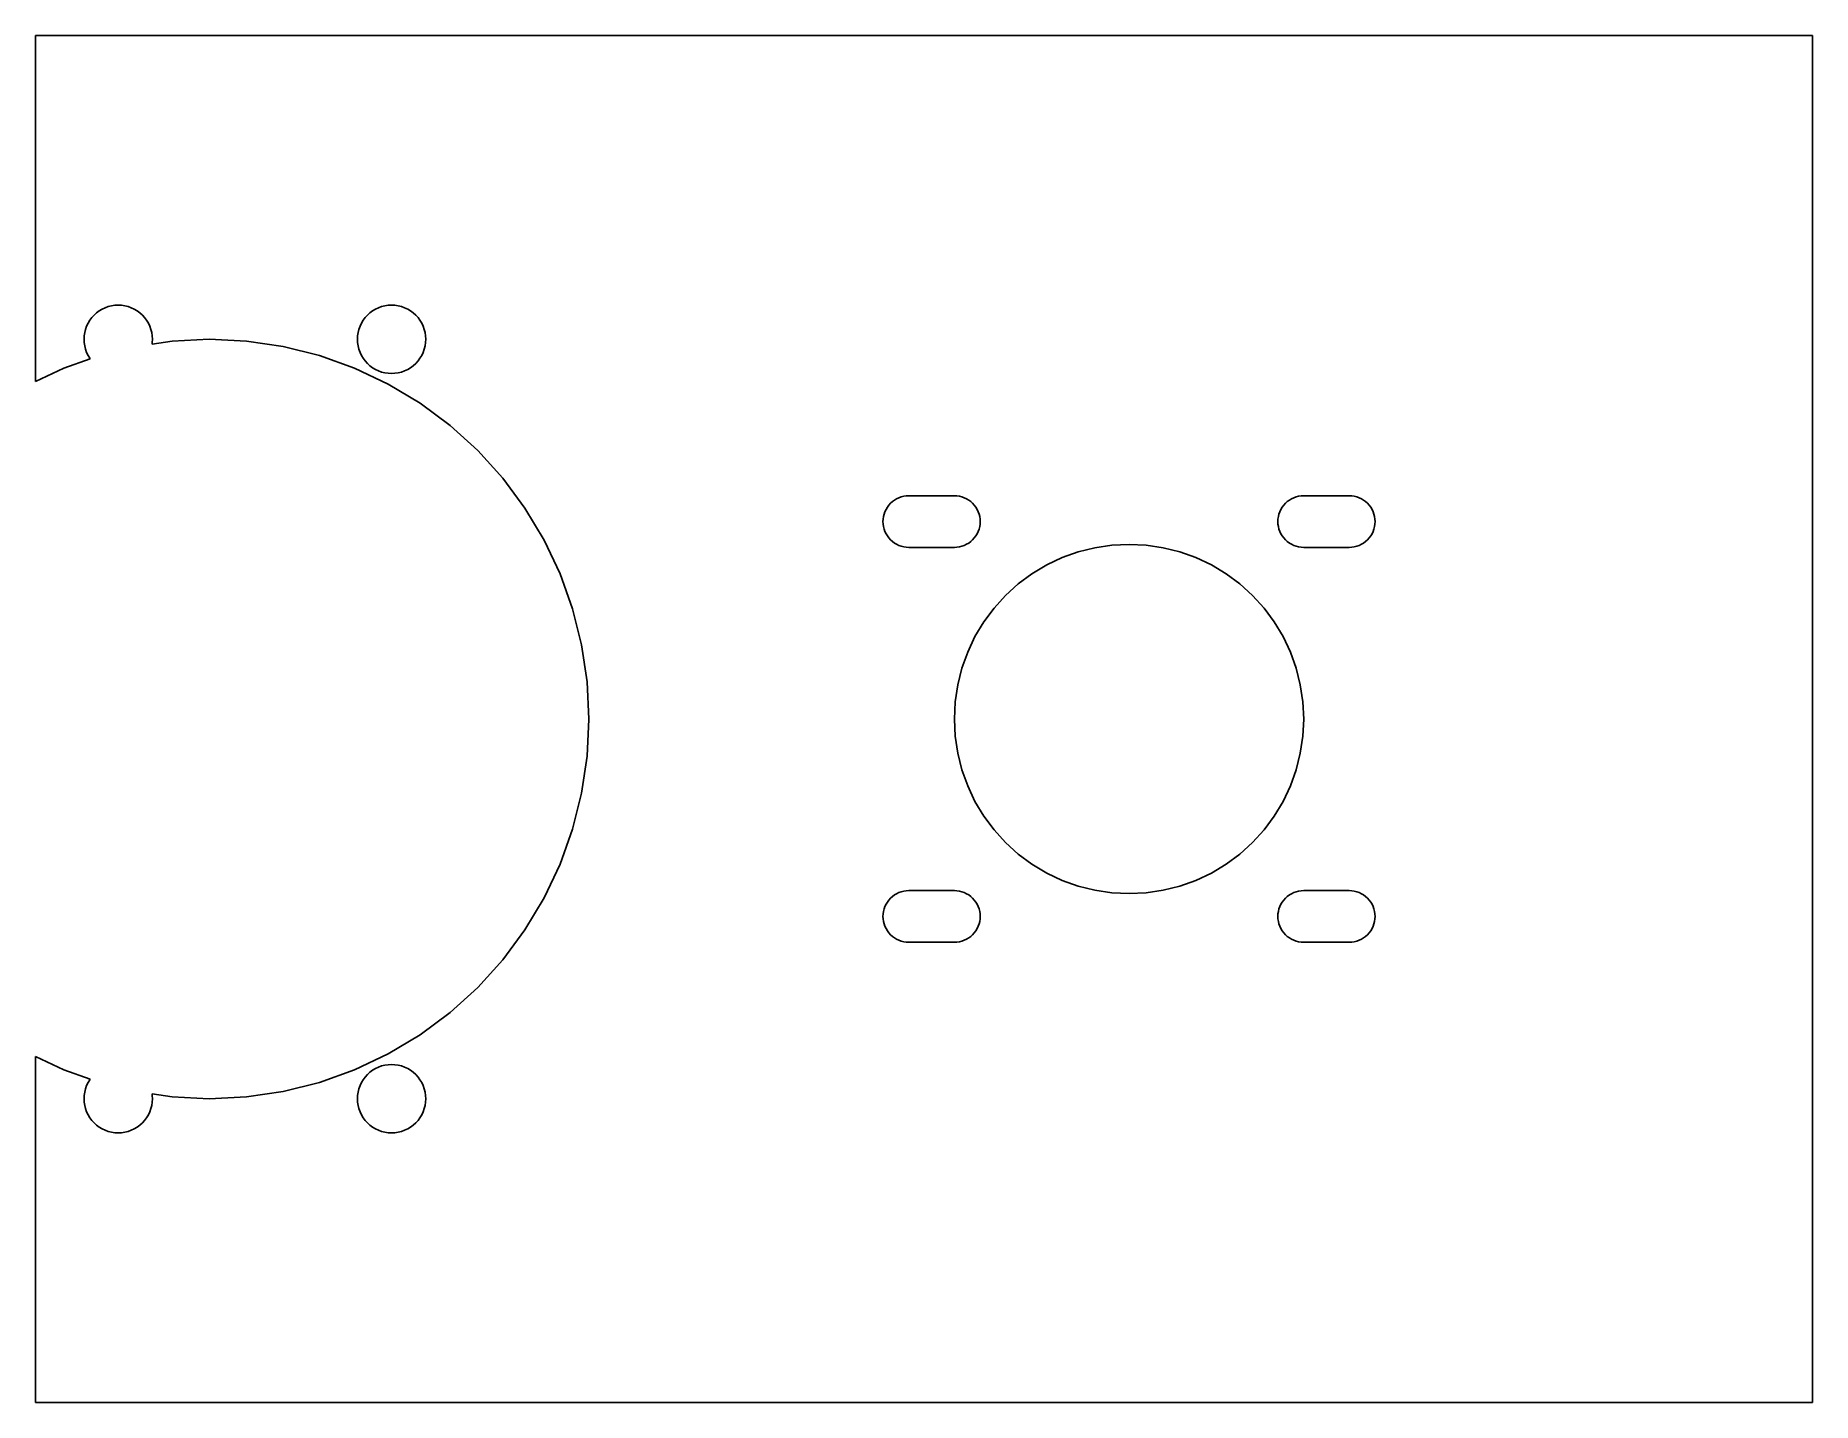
# Model space of a CAD drawing. Header units: metres. Extents: x -72 to 45, y -45 to 45.
import ezdxf

# ---------------------------------------------------------------- set-up
doc = ezdxf.new("R2010")
doc.units = ezdxf.units.M

msp = doc.modelspace()

# ---------------------------------------------------------------- linework, layer by layer
for p, q in [((45, 45), (-72, 45)), ((-72, 45), (-72, 22.2126)), ((45, -45), (45, 45)), ((-67.8064, 26.8708), (-67.617, 26.9843)), ((-67.617, 26.9843), (-67.4174, 27.0787)), ((-67.4174, 27.0787), (-67.2095, 27.1531)), ((-67.2095, 27.1531), (-66.9953, 27.2068)), ((-66.9953, 27.2068), (-66.7769, 27.2392)), ((-66.7769, 27.2392), (-66.5563, 27.25)), ((-66.5563, 27.25), (-66.3358, 27.2392)), ((-66.3358, 27.2392), (-66.1174, 27.2068)), ((-66.1174, 27.2068), (-65.9032, 27.1531)), ((-65.9032, 27.1531), (-65.6953, 27.0787)), ((-65.6953, 27.0787), (-65.4957, 26.9843)), ((-65.4957, 26.9843), (-65.3063, 26.8708)), ((-49.8064, 26.8708), (-49.617, 26.9843)), ((-49.617, 26.9843), (-49.4174, 27.0787)), ((-49.4174, 27.0787), (-49.2095, 27.1531)), ((-49.2095, 27.1531), (-48.9953, 27.2068)), ((-48.9953, 27.2068), (-48.7769, 27.2392)), ((-48.7769, 27.2392), (-48.5563, 27.25)), ((-48.5563, 27.25), (-48.3358, 27.2392)), ((-48.3358, 27.2392), (-48.1174, 27.2068)), ((-48.1174, 27.2068), (-47.9032, 27.1531)), ((-47.9032, 27.1531), (-47.6953, 27.0787)), ((-47.6953, 27.0787), (-47.4957, 26.9843)), ((-47.4957, 26.9843), (-47.3063, 26.8708)), ((-68.7095, 25.6531), (-68.6351, 25.861)), ((-68.6351, 25.861), (-68.5407, 26.0606)), ((-68.5407, 26.0606), (-68.4272, 26.25)), ((-68.4272, 26.25), (-68.2956, 26.4274)), ((-68.2956, 26.4274), (-68.1473, 26.591)), ((-68.1473, 26.591), (-67.9837, 26.7393)), ((-67.9837, 26.7393), (-67.8064, 26.8708)), ((-65.3063, 26.8708), (-65.129, 26.7393)), ((-65.129, 26.7393), (-64.9653, 26.591)), ((-64.9653, 26.591), (-64.8171, 26.4274)), ((-64.8171, 26.4274), (-64.6855, 26.25)), ((-64.6855, 26.25), (-64.572, 26.0606)), ((-64.572, 26.0606), (-64.4776, 25.861)), ((-64.4776, 25.861), (-64.4032, 25.6531)), ((-50.7095, 25.6531), (-50.6351, 25.861)), ((-50.6351, 25.861), (-50.5407, 26.0606)), ((-50.5407, 26.0606), (-50.4272, 26.25)), ((-50.4272, 26.25), (-50.2956, 26.4274)), ((-50.2956, 26.4274), (-50.1473, 26.591)), ((-50.1473, 26.591), (-49.9837, 26.7393)), ((-49.9837, 26.7393), (-49.8064, 26.8708)), ((-47.3063, 26.8708), (-47.129, 26.7393)), ((-47.129, 26.7393), (-46.9653, 26.591)), ((-46.9653, 26.591), (-46.8171, 26.4274)), ((-46.8171, 26.4274), (-46.6855, 26.25)), ((-46.6855, 26.25), (-46.572, 26.0606)), ((-46.572, 26.0606), (-46.4776, 25.861)), ((-46.4776, 25.861), (-46.4032, 25.6531)), ((-68.8063, 25), (-68.7955, 25.2205)), ((-68.7955, 24.7794), (-68.8063, 25)), ((-68.7955, 25.2205), (-68.7631, 25.4389)), ((-68.7631, 24.561), (-68.7955, 24.7794)), ((-68.7631, 25.4389), (-68.7095, 25.6531)), ((-64.4032, 25.6531), (-64.3496, 25.4389)), ((-64.3496, 25.4389), (-64.3172, 25.2205)), ((-64.3313, 24.6841), (-63.0134, 24.8796)), ((-64.3172, 24.7794), (-64.3313, 24.6841)), ((-64.3172, 25.2205), (-64.3063, 25)), ((-64.3063, 25), (-64.3172, 24.7794)), ((-63.0134, 24.8796), (-60.563, 25)), ((-60.563, 25), (-58.1126, 24.8796)), ((-58.1126, 24.8796), (-55.6857, 24.5196)), ((-50.8063, 25), (-50.7955, 25.2205)), ((-50.7955, 24.7794), (-50.8063, 25)), ((-50.7955, 25.2205), (-50.7631, 25.4389)), ((-50.7631, 24.561), (-50.7955, 24.7794)), ((-50.7631, 25.4389), (-50.7095, 25.6531)), ((-46.4032, 25.6531), (-46.3496, 25.4389)), ((-46.3496, 25.4389), (-46.3172, 25.2205)), ((-46.3172, 24.7794), (-46.3496, 24.561)), ((-46.3172, 25.2205), (-46.3063, 25)), ((-46.3063, 25), (-46.3172, 24.7794)), ((-70.1301, 23.097), (-68.4016, 23.7155)), ((-68.7095, 24.3468), (-68.7631, 24.561)), ((-68.6351, 24.139), (-68.7095, 24.3468)), ((-68.5407, 23.9393), (-68.6351, 24.139)), ((-68.4272, 23.75), (-68.5407, 23.9393)), ((-68.4016, 23.7155), (-68.4272, 23.75)), ((-55.6857, 24.5196), (-53.3059, 23.9235)), ((-53.3059, 23.9235), (-50.9959, 23.097)), ((-50.7095, 24.3468), (-50.7631, 24.561)), ((-50.6351, 24.139), (-50.7095, 24.3468)), ((-50.5407, 23.9393), (-50.6351, 24.139)), ((-50.4272, 23.75), (-50.5407, 23.9393)), ((-50.2956, 23.5726), (-50.4272, 23.75)), ((-50.1473, 23.409), (-50.2956, 23.5726)), ((-49.9837, 23.2607), (-50.1473, 23.409)), ((-46.9653, 23.409), (-47.129, 23.2607)), ((-46.8171, 23.5726), (-46.9653, 23.409)), ((-46.6855, 23.75), (-46.8171, 23.5726)), ((-46.572, 23.9393), (-46.6855, 23.75)), ((-46.4776, 24.139), (-46.572, 23.9393)), ((-46.4032, 24.3468), (-46.4776, 24.139)), ((-46.3496, 24.561), (-46.4032, 24.3468)), ((-72, 22.2126), (-70.1301, 23.097)), ((-50.9959, 23.097), (-48.7781, 22.048)), ((-49.8064, 23.1292), (-49.9837, 23.2607)), ((-49.617, 23.0157), (-49.8064, 23.1292)), ((-49.4174, 22.9213), (-49.617, 23.0157)), ((-49.2095, 22.8469), (-49.4174, 22.9213)), ((-48.9953, 22.7932), (-49.2095, 22.8469)), ((-48.7769, 22.7608), (-48.9953, 22.7932)), ((-48.5563, 22.75), (-48.7769, 22.7608)), ((-48.3358, 22.7608), (-48.5563, 22.75)), ((-48.1174, 22.7932), (-48.3358, 22.7608)), ((-47.9032, 22.8469), (-48.1174, 22.7932)), ((-47.6953, 22.9213), (-47.9032, 22.8469)), ((-47.4957, 23.0157), (-47.6953, 22.9213)), ((-47.3063, 23.1292), (-47.4957, 23.0157)), ((-47.129, 23.2607), (-47.3063, 23.1292)), ((-48.7781, 22.048), (-46.6738, 20.7867)), ((-46.6738, 20.7867), (-44.7032, 19.3253)), ((-44.7032, 19.3253), (-42.8853, 17.6777)), ((-42.8853, 17.6777), (-41.2377, 15.8598)), ((-41.2377, 15.8598), (-39.7763, 13.8893)), ((-15.9135, 13.9445), (-15.8141, 14.0785)), ((-15.8141, 14.0785), (-15.7021, 14.2021)), ((-15.7021, 14.2021), (-15.5785, 14.3141)), ((-15.5785, 14.3141), (-15.4445, 14.4135)), ((-15.4445, 14.4135), (-15.3014, 14.4993)), ((-15.3014, 14.4993), (-15.1506, 14.5706)), ((-15.1506, 14.5706), (-14.9935, 14.6268)), ((-14.9935, 14.6268), (-14.8316, 14.6673)), ((-14.8316, 14.6673), (-14.6666, 14.6918)), ((-14.6666, 14.6918), (-14.5, 14.7)), ((-14.5, 14.7), (-11.5, 14.7)), ((-11.5, 14.7), (-11.3334, 14.6918)), ((-11.3334, 14.6918), (-11.1684, 14.6673)), ((-11.1684, 14.6673), (-11.0065, 14.6268)), ((-11.0065, 14.6268), (-10.8494, 14.5706)), ((-10.8494, 14.5706), (-10.6986, 14.4993)), ((-10.6986, 14.4993), (-10.5555, 14.4135)), ((-10.5555, 14.4135), (-10.4215, 14.3141)), ((-10.4215, 14.3141), (-10.2979, 14.2021)), ((-10.2979, 14.2021), (-10.1859, 14.0785)), ((-10.1859, 14.0785), (-10.0865, 13.9445)), ((10.0865, 13.9445), (10.1859, 14.0785)), ((10.1859, 14.0785), (10.2979, 14.2021)), ((10.2979, 14.2021), (10.4215, 14.3141)), ((10.4215, 14.3141), (10.5555, 14.4135)), ((10.5555, 14.4135), (10.6986, 14.4993)), ((10.6986, 14.4993), (10.8494, 14.5706)), ((10.8494, 14.5706), (11.0065, 14.6268)), ((11.0065, 14.6268), (11.1684, 14.6673)), ((11.1684, 14.6673), (11.3334, 14.6918)), ((11.3334, 14.6918), (11.5, 14.7)), ((11.5, 14.7), (14.5, 14.7)), ((14.5, 14.7), (14.6666, 14.6918)), ((14.6666, 14.6918), (14.8316, 14.6673)), ((14.8316, 14.6673), (14.9935, 14.6268)), ((14.9935, 14.6268), (15.1506, 14.5706)), ((15.1506, 14.5706), (15.3014, 14.4993)), ((15.3014, 14.4993), (15.4445, 14.4135)), ((15.4445, 14.4135), (15.5785, 14.3141)), ((15.5785, 14.3141), (15.7021, 14.2021)), ((15.7021, 14.2021), (15.8141, 14.0785)), ((15.8141, 14.0785), (15.9135, 13.9445)), ((-39.7763, 13.8893), (-38.515, 11.7849)), ((-16.2, 13), (-16.1918, 13.1666)), ((-16.1918, 12.8334), (-16.2, 13)), ((-16.1918, 13.1666), (-16.1673, 13.3316)), ((-16.1673, 13.3316), (-16.1268, 13.4935)), ((-16.1268, 13.4935), (-16.0706, 13.6506)), ((-16.0706, 13.6506), (-15.9993, 13.8014)), ((-15.9993, 13.8014), (-15.9135, 13.9445)), ((-10.0865, 13.9445), (-10.0007, 13.8014)), ((-10.0007, 13.8014), (-9.92941, 13.6506)), ((-9.92941, 13.6506), (-9.87321, 13.4935)), ((-9.87321, 13.4935), (-9.83267, 13.3316)), ((-9.83267, 13.3316), (-9.8082, 13.1666)), ((-9.8082, 13.1666), (-9.8, 13)), ((-9.8, 13), (-9.8082, 12.8334)), ((9.8, 13), (9.8082, 13.1666)), ((9.8082, 12.8334), (9.8, 13)), ((9.8082, 13.1666), (9.83267, 13.3316)), ((9.83267, 13.3316), (9.87321, 13.4935)), ((9.87321, 13.4935), (9.92941, 13.6506)), ((9.92941, 13.6506), (10.0007, 13.8014)), ((10.0007, 13.8014), (10.0865, 13.9445)), ((15.9135, 13.9445), (15.9993, 13.8014)), ((15.9993, 13.8014), (16.0706, 13.6506)), ((16.0706, 13.6506), (16.1268, 13.4935)), ((16.1268, 13.4935), (16.1673, 13.3316)), ((16.1673, 13.3316), (16.1918, 13.1666)), ((16.1918, 13.1666), (16.2, 13)), ((16.2, 13), (16.1918, 12.8334)), ((-38.515, 11.7849), (-37.466, 9.56708)), ((-16.1673, 12.6684), (-16.1918, 12.8334)), ((-16.1268, 12.5065), (-16.1673, 12.6684)), ((-16.0706, 12.3494), (-16.1268, 12.5065)), ((-15.9993, 12.1986), (-16.0706, 12.3494)), ((-15.9135, 12.0555), (-15.9993, 12.1986)), ((-15.8141, 11.9215), (-15.9135, 12.0555)), ((-15.7021, 11.7979), (-15.8141, 11.9215)), ((-15.5785, 11.6859), (-15.7021, 11.7979)), ((-10.2979, 11.7979), (-10.4215, 11.6859)), ((-10.1859, 11.9215), (-10.2979, 11.7979)), ((-10.0865, 12.0555), (-10.1859, 11.9215)), ((-10.0007, 12.1986), (-10.0865, 12.0555)), ((-9.92941, 12.3494), (-10.0007, 12.1986)), ((-9.87321, 12.5065), (-9.92941, 12.3494)), ((-9.83267, 12.6684), (-9.87321, 12.5065)), ((-9.8082, 12.8334), (-9.83267, 12.6684)), ((9.83267, 12.6684), (9.8082, 12.8334)), ((9.87321, 12.5065), (9.83267, 12.6684)), ((9.92941, 12.3494), (9.87321, 12.5065)), ((10.0007, 12.1986), (9.92941, 12.3494)), ((10.0865, 12.0555), (10.0007, 12.1986)), ((10.1859, 11.9215), (10.0865, 12.0555)), ((10.2979, 11.7979), (10.1859, 11.9215)), ((10.4215, 11.6859), (10.2979, 11.7979)), ((15.7021, 11.7979), (15.5785, 11.6859)), ((15.8141, 11.9215), (15.7021, 11.7979)), ((15.9135, 12.0555), (15.8141, 11.9215)), ((15.9993, 12.1986), (15.9135, 12.0555)), ((16.0706, 12.3494), (15.9993, 12.1986)), ((16.1268, 12.5065), (16.0706, 12.3494)), ((16.1673, 12.6684), (16.1268, 12.5065)), ((16.1918, 12.8334), (16.1673, 12.6684)), ((-15.4445, 11.5865), (-15.5785, 11.6859)), ((-15.3014, 11.5007), (-15.4445, 11.5865)), ((-15.1506, 11.4294), (-15.3014, 11.5007)), ((-14.9935, 11.3732), (-15.1506, 11.4294)), ((-14.8316, 11.3327), (-14.9935, 11.3732)), ((-14.6666, 11.3082), (-14.8316, 11.3327)), ((-14.5, 11.3), (-14.6666, 11.3082)), ((-11.5, 11.3), (-14.5, 11.3)), ((-11.3334, 11.3082), (-11.5, 11.3)), ((-11.1684, 11.3327), (-11.3334, 11.3082)), ((-11.0065, 11.3732), (-11.1684, 11.3327)), ((-10.8494, 11.4294), (-11.0065, 11.3732)), ((-10.6986, 11.5007), (-10.8494, 11.4294)), ((-10.5555, 11.5865), (-10.6986, 11.5007)), ((-10.4215, 11.6859), (-10.5555, 11.5865)), ((-5.42105, 10.1421), (-4.40085, 10.6246)), ((-4.40085, 10.6246), (-3.33827, 11.0048)), ((-3.33827, 11.0048), (-2.24353, 11.279)), ((-2.24353, 11.279), (-1.12718, 11.4446)), ((-1.12718, 11.4446), (0, 11.5)), ((0, 11.5), (1.12718, 11.4446)), ((1.12718, 11.4446), (2.24353, 11.279)), ((2.24353, 11.279), (3.33827, 11.0048)), ((3.33827, 11.0048), (4.40085, 10.6246)), ((4.40085, 10.6246), (5.42105, 10.1421)), ((10.5555, 11.5865), (10.4215, 11.6859)), ((10.6986, 11.5007), (10.5555, 11.5865)), ((10.8494, 11.4294), (10.6986, 11.5007)), ((11.0065, 11.3732), (10.8494, 11.4294)), ((11.1684, 11.3327), (11.0065, 11.3732)), ((11.3334, 11.3082), (11.1684, 11.3327)), ((11.5, 11.3), (11.3334, 11.3082)), ((14.5, 11.3), (11.5, 11.3)), ((14.6666, 11.3082), (14.5, 11.3)), ((14.8316, 11.3327), (14.6666, 11.3082)), ((14.9935, 11.3732), (14.8316, 11.3327)), ((15.1506, 11.4294), (14.9935, 11.3732)), ((15.3014, 11.5007), (15.1506, 11.4294)), ((15.4445, 11.5865), (15.3014, 11.5007)), ((15.5785, 11.6859), (15.4445, 11.5865)), ((-37.466, 9.56708), (-36.6395, 7.25711)), ((-7.29552, 8.88962), (-6.38905, 9.56189)), ((-6.38905, 9.56189), (-5.42105, 10.1421)), ((5.42105, 10.1421), (6.38905, 9.56189)), ((6.38905, 9.56189), (7.29552, 8.88962)), ((-8.13171, 8.13171), (-7.29552, 8.88962)), ((7.29552, 8.88962), (8.13171, 8.13171)), ((-36.6395, 7.25711), (-36.0434, 4.87724)), ((-9.56189, 6.38905), (-8.88962, 7.29552)), ((-8.88962, 7.29552), (-8.13171, 8.13171)), ((8.13171, 8.13171), (8.88962, 7.29552)), ((8.88962, 7.29552), (9.56189, 6.38905)), ((-10.1421, 5.42105), (-9.56189, 6.38905)), ((9.56189, 6.38905), (10.1421, 5.42105)), ((-36.0434, 4.87724), (-35.6834, 2.45042)), ((-10.6246, 4.40085), (-10.1421, 5.42105)), ((10.1421, 5.42105), (10.6246, 4.40085)), ((-11.0048, 3.33827), (-10.6246, 4.40085)), ((10.6246, 4.40085), (11.0048, 3.33827)), ((-35.6834, 2.45042), (-35.563, 0)), ((-11.279, 2.24353), (-11.0048, 3.33827)), ((11.0048, 3.33827), (11.279, 2.24353)), ((-11.4446, 1.12718), (-11.279, 2.24353)), ((11.279, 2.24353), (11.4446, 1.12718)), ((-35.563, 0), (-35.6834, -2.45042)), ((-11.5, 0), (-11.4446, 1.12718)), ((-11.4446, -1.12718), (-11.5, 0)), ((11.4446, 1.12718), (11.5, 0)), ((11.5, 0), (11.4446, -1.12718)), ((-11.279, -2.24353), (-11.4446, -1.12718)), ((11.4446, -1.12718), (11.279, -2.24353)), ((-11.0048, -3.33827), (-11.279, -2.24353)), ((11.279, -2.24353), (11.0048, -3.33827)), ((-35.6834, -2.45042), (-36.0434, -4.87724)), ((-10.6246, -4.40085), (-11.0048, -3.33827)), ((11.0048, -3.33827), (10.6246, -4.40085)), ((-10.1421, -5.42105), (-10.6246, -4.40085)), ((10.6246, -4.40085), (10.1421, -5.42105)), ((-36.0434, -4.87724), (-36.6395, -7.25711)), ((-9.56189, -6.38905), (-10.1421, -5.42105)), ((10.1421, -5.42105), (9.56189, -6.38905)), ((-8.88962, -7.29552), (-9.56189, -6.38905)), ((9.56189, -6.38905), (8.88962, -7.29552)), ((-36.6395, -7.25711), (-37.466, -9.56708)), ((-8.13171, -8.13171), (-8.88962, -7.29552)), ((-7.29552, -8.88962), (-8.13171, -8.13171)), ((8.13171, -8.13171), (7.29552, -8.88962)), ((8.88962, -7.29552), (8.13171, -8.13171)), ((-6.38905, -9.56189), (-7.29552, -8.88962)), ((7.29552, -8.88962), (6.38905, -9.56189)), ((-37.466, -9.56708), (-38.515, -11.7849)), ((-5.42105, -10.1421), (-6.38905, -9.56189)), ((-4.40085, -10.6246), (-5.42105, -10.1421)), ((5.42105, -10.1421), (4.40085, -10.6246)), ((6.38905, -9.56189), (5.42105, -10.1421)), ((-15.7021, -11.7979), (-15.5785, -11.6859)), ((-15.5785, -11.6859), (-15.4445, -11.5865)), ((-15.4445, -11.5865), (-15.3014, -11.5007)), ((-15.3014, -11.5007), (-15.1506, -11.4294)), ((-15.1506, -11.4294), (-14.9935, -11.3732)), ((-14.9935, -11.3732), (-14.8316, -11.3327)), ((-14.8316, -11.3327), (-14.6666, -11.3082)), ((-14.6666, -11.3082), (-14.5, -11.3)), ((-14.5, -11.3), (-11.5, -11.3)), ((-11.5, -11.3), (-11.3334, -11.3082)), ((-11.3334, -11.3082), (-11.1684, -11.3327)), ((-11.1684, -11.3327), (-11.0065, -11.3732)), ((-11.0065, -11.3732), (-10.8494, -11.4294)), ((-10.8494, -11.4294), (-10.6986, -11.5007)), ((-10.6986, -11.5007), (-10.5555, -11.5865)), ((-10.5555, -11.5865), (-10.4215, -11.6859)), ((-10.4215, -11.6859), (-10.2979, -11.7979)), ((-3.33827, -11.0048), (-4.40085, -10.6246)), ((-2.24353, -11.279), (-3.33827, -11.0048)), ((-1.12718, -11.4446), (-2.24353, -11.279)), ((0, -11.5), (-1.12718, -11.4446)), ((1.12718, -11.4446), (0, -11.5)), ((2.24353, -11.279), (1.12718, -11.4446)), ((3.33827, -11.0048), (2.24353, -11.279)), ((4.40085, -10.6246), (3.33827, -11.0048)), ((10.2979, -11.7979), (10.4215, -11.6859)), ((10.4215, -11.6859), (10.5555, -11.5865)), ((10.5555, -11.5865), (10.6986, -11.5007)), ((10.6986, -11.5007), (10.8494, -11.4294)), ((10.8494, -11.4294), (11.0065, -11.3732)), ((11.0065, -11.3732), (11.1684, -11.3327)), ((11.1684, -11.3327), (11.3334, -11.3082)), ((11.3334, -11.3082), (11.5, -11.3)), ((11.5, -11.3), (14.5, -11.3)), ((14.5, -11.3), (14.6666, -11.3082)), ((14.6666, -11.3082), (14.8316, -11.3327)), ((14.8316, -11.3327), (14.9935, -11.3732)), ((14.9935, -11.3732), (15.1506, -11.4294)), ((15.1506, -11.4294), (15.3014, -11.5007)), ((15.3014, -11.5007), (15.4445, -11.5865)), ((15.4445, -11.5865), (15.5785, -11.6859)), ((15.5785, -11.6859), (15.7021, -11.7979)), ((-38.515, -11.7849), (-39.7763, -13.8893)), ((-16.2, -13), (-16.1918, -12.8334)), ((-16.1918, -12.8334), (-16.1673, -12.6684)), ((-16.1673, -12.6684), (-16.1268, -12.5065)), ((-16.1268, -12.5065), (-16.0706, -12.3494)), ((-16.0706, -12.3494), (-15.9993, -12.1986)), ((-15.9993, -12.1986), (-15.9135, -12.0555)), ((-15.9135, -12.0555), (-15.8141, -11.9215)), ((-15.8141, -11.9215), (-15.7021, -11.7979)), ((-10.2979, -11.7979), (-10.1859, -11.9215)), ((-10.1859, -11.9215), (-10.0865, -12.0555)), ((-10.0865, -12.0555), (-10.0007, -12.1986)), ((-10.0007, -12.1986), (-9.92941, -12.3494)), ((-9.92941, -12.3494), (-9.87321, -12.5065)), ((-9.87321, -12.5065), (-9.83267, -12.6684)), ((-9.83267, -12.6684), (-9.8082, -12.8334)), ((-9.8082, -12.8334), (-9.8, -13)), ((9.8, -13), (9.8082, -12.8334)), ((9.8082, -12.8334), (9.83267, -12.6684)), ((9.83267, -12.6684), (9.87321, -12.5065)), ((9.87321, -12.5065), (9.92941, -12.3494)), ((9.92941, -12.3494), (10.0007, -12.1986)), ((10.0007, -12.1986), (10.0865, -12.0555)), ((10.0865, -12.0555), (10.1859, -11.9215)), ((10.1859, -11.9215), (10.2979, -11.7979)), ((15.7021, -11.7979), (15.8141, -11.9215)), ((15.8141, -11.9215), (15.9135, -12.0555)), ((15.9135, -12.0555), (15.9993, -12.1986)), ((15.9993, -12.1986), (16.0706, -12.3494)), ((16.0706, -12.3494), (16.1268, -12.5065)), ((16.1268, -12.5065), (16.1673, -12.6684)), ((16.1673, -12.6684), (16.1918, -12.8334)), ((16.1918, -12.8334), (16.2, -13)), ((-39.7763, -13.8893), (-41.2377, -15.8598)), ((-16.1918, -13.1666), (-16.2, -13)), ((-16.1673, -13.3316), (-16.1918, -13.1666)), ((-16.1268, -13.4935), (-16.1673, -13.3316)), ((-16.0706, -13.6506), (-16.1268, -13.4935)), ((-15.9993, -13.8014), (-16.0706, -13.6506)), ((-15.9135, -13.9445), (-15.9993, -13.8014)), ((-15.8141, -14.0785), (-15.9135, -13.9445)), ((-10.0865, -13.9445), (-10.1859, -14.0785)), ((-10.0007, -13.8014), (-10.0865, -13.9445)), ((-9.92941, -13.6506), (-10.0007, -13.8014)), ((-9.87321, -13.4935), (-9.92941, -13.6506)), ((-9.83267, -13.3316), (-9.87321, -13.4935)), ((-9.8082, -13.1666), (-9.83267, -13.3316)), ((-9.8, -13), (-9.8082, -13.1666)), ((9.8082, -13.1666), (9.8, -13)), ((9.83267, -13.3316), (9.8082, -13.1666)), ((9.87321, -13.4935), (9.83267, -13.3316)), ((9.92941, -13.6506), (9.87321, -13.4935)), ((10.0007, -13.8014), (9.92941, -13.6506)), ((10.0865, -13.9445), (10.0007, -13.8014)), ((10.1859, -14.0785), (10.0865, -13.9445)), ((15.9135, -13.9445), (15.8141, -14.0785)), ((15.9993, -13.8014), (15.9135, -13.9445)), ((16.0706, -13.6506), (15.9993, -13.8014)), ((16.1268, -13.4935), (16.0706, -13.6506)), ((16.1673, -13.3316), (16.1268, -13.4935)), ((16.1918, -13.1666), (16.1673, -13.3316)), ((16.2, -13), (16.1918, -13.1666)), ((-15.7021, -14.2021), (-15.8141, -14.0785)), ((-15.5785, -14.3141), (-15.7021, -14.2021)), ((-15.4445, -14.4135), (-15.5785, -14.3141)), ((-15.3014, -14.4993), (-15.4445, -14.4135)), ((-15.1506, -14.5706), (-15.3014, -14.4993)), ((-14.9935, -14.6268), (-15.1506, -14.5706)), ((-14.8316, -14.6673), (-14.9935, -14.6268)), ((-14.6666, -14.6918), (-14.8316, -14.6673)), ((-14.5, -14.7), (-14.6666, -14.6918)), ((-11.5, -14.7), (-14.5, -14.7)), ((-11.3334, -14.6918), (-11.5, -14.7)), ((-11.1684, -14.6673), (-11.3334, -14.6918)), ((-11.0065, -14.6268), (-11.1684, -14.6673)), ((-10.8494, -14.5706), (-11.0065, -14.6268)), ((-10.6986, -14.4993), (-10.8494, -14.5706)), ((-10.5555, -14.4135), (-10.6986, -14.4993)), ((-10.4215, -14.3141), (-10.5555, -14.4135)), ((-10.2979, -14.2021), (-10.4215, -14.3141)), ((-10.1859, -14.0785), (-10.2979, -14.2021)), ((10.2979, -14.2021), (10.1859, -14.0785)), ((10.4215, -14.3141), (10.2979, -14.2021)), ((10.5555, -14.4135), (10.4215, -14.3141)), ((10.6986, -14.4993), (10.5555, -14.4135)), ((10.8494, -14.5706), (10.6986, -14.4993)), ((11.0065, -14.6268), (10.8494, -14.5706)), ((11.1684, -14.6673), (11.0065, -14.6268)), ((11.3334, -14.6918), (11.1684, -14.6673)), ((11.5, -14.7), (11.3334, -14.6918)), ((14.5, -14.7), (11.5, -14.7)), ((14.6666, -14.6918), (14.5, -14.7)), ((14.8316, -14.6673), (14.6666, -14.6918)), ((14.9935, -14.6268), (14.8316, -14.6673)), ((15.1506, -14.5706), (14.9935, -14.6268)), ((15.3014, -14.4993), (15.1506, -14.5706)), ((15.4445, -14.4135), (15.3014, -14.4993)), ((15.5785, -14.3141), (15.4445, -14.4135)), ((15.7021, -14.2021), (15.5785, -14.3141)), ((15.8141, -14.0785), (15.7021, -14.2021)), ((-41.2377, -15.8598), (-42.8853, -17.6777)), ((-42.8853, -17.6777), (-44.7032, -19.3253)), ((-44.7032, -19.3253), (-46.6738, -20.7867)), ((-46.6738, -20.7867), (-48.7781, -22.048)), ((-70.1301, -23.097), (-72, -22.2126)), ((-72, -22.2126), (-72, -45)), ((-48.7781, -22.048), (-50.9959, -23.097)), ((-68.4016, -23.7155), (-70.1301, -23.097)), ((-50.9959, -23.097), (-53.3059, -23.9235)), ((-50.1473, -23.409), (-49.9837, -23.2607)), ((-49.9837, -23.2607), (-49.8064, -23.1292)), ((-49.8064, -23.1292), (-49.617, -23.0157)), ((-49.617, -23.0157), (-49.4174, -22.9213)), ((-49.4174, -22.9213), (-49.2095, -22.8469)), ((-49.2095, -22.8469), (-48.9953, -22.7932)), ((-48.9953, -22.7932), (-48.7769, -22.7608)), ((-48.7769, -22.7608), (-48.5563, -22.75)), ((-48.5563, -22.75), (-48.3358, -22.7608)), ((-48.3358, -22.7608), (-48.1174, -22.7932)), ((-48.1174, -22.7932), (-47.9032, -22.8469)), ((-47.9032, -22.8469), (-47.6953, -22.9213)), ((-47.6953, -22.9213), (-47.4957, -23.0157)), ((-47.4957, -23.0157), (-47.3063, -23.1292)), ((-47.3063, -23.1292), (-47.129, -23.2607)), ((-47.129, -23.2607), (-46.9653, -23.409)), ((-68.7955, -24.7794), (-68.7631, -24.561)), ((-68.7631, -24.561), (-68.7095, -24.3468)), ((-68.7095, -24.3468), (-68.6351, -24.139)), ((-68.6351, -24.139), (-68.5407, -23.9393)), ((-68.5407, -23.9393), (-68.4272, -23.75)), ((-68.4272, -23.75), (-68.4016, -23.7155)), ((-55.6857, -24.5196), (-58.1126, -24.8796)), ((-53.3059, -23.9235), (-55.6857, -24.5196)), ((-50.7955, -24.7794), (-50.7631, -24.561)), ((-50.7631, -24.561), (-50.7095, -24.3468)), ((-50.7095, -24.3468), (-50.6351, -24.139)), ((-50.6351, -24.139), (-50.5407, -23.9393)), ((-50.5407, -23.9393), (-50.4272, -23.75)), ((-50.4272, -23.75), (-50.2956, -23.5726)), ((-50.2956, -23.5726), (-50.1473, -23.409)), ((-46.9653, -23.409), (-46.8171, -23.5726)), ((-46.8171, -23.5726), (-46.6855, -23.75)), ((-46.6855, -23.75), (-46.572, -23.9393)), ((-46.572, -23.9393), (-46.4776, -24.139)), ((-46.4776, -24.139), (-46.4032, -24.3468)), ((-46.4032, -24.3468), (-46.3496, -24.561)), ((-46.3496, -24.561), (-46.3172, -24.7794)), ((-68.8063, -25), (-68.7955, -24.7794)), ((-68.7955, -25.2205), (-68.8063, -25)), ((-68.7631, -25.4389), (-68.7955, -25.2205)), ((-68.7095, -25.6531), (-68.7631, -25.4389)), ((-68.6351, -25.861), (-68.7095, -25.6531)), ((-64.4032, -25.6531), (-64.4776, -25.861)), ((-64.3496, -25.4389), (-64.4032, -25.6531)), ((-64.3172, -25.2205), (-64.3496, -25.4389)), ((-63.0134, -24.8796), (-64.3313, -24.6841)), ((-64.3313, -24.6841), (-64.3172, -24.7794)), ((-64.3172, -24.7794), (-64.3063, -25)), ((-64.3063, -25), (-64.3172, -25.2205)), ((-60.563, -25), (-63.0134, -24.8796)), ((-58.1126, -24.8796), (-60.563, -25)), ((-50.8063, -25), (-50.7955, -24.7794)), ((-50.7955, -25.2205), (-50.8063, -25)), ((-50.7631, -25.4389), (-50.7955, -25.2205)), ((-50.7095, -25.6531), (-50.7631, -25.4389)), ((-50.6351, -25.861), (-50.7095, -25.6531)), ((-46.4032, -25.6531), (-46.4776, -25.861)), ((-46.3496, -25.4389), (-46.4032, -25.6531)), ((-46.3172, -25.2205), (-46.3496, -25.4389)), ((-46.3172, -24.7794), (-46.3063, -25)), ((-46.3063, -25), (-46.3172, -25.2205)), ((-68.5407, -26.0606), (-68.6351, -25.861)), ((-68.4272, -26.25), (-68.5407, -26.0606)), ((-68.2956, -26.4274), (-68.4272, -26.25)), ((-68.1473, -26.591), (-68.2956, -26.4274)), ((-67.9837, -26.7393), (-68.1473, -26.591)), ((-67.8064, -26.8708), (-67.9837, -26.7393)), ((-67.617, -26.9843), (-67.8064, -26.8708)), ((-65.3063, -26.8708), (-65.4957, -26.9843)), ((-65.129, -26.7393), (-65.3063, -26.8708)), ((-64.9653, -26.591), (-65.129, -26.7393)), ((-64.8171, -26.4274), (-64.9653, -26.591)), ((-64.6855, -26.25), (-64.8171, -26.4274)), ((-64.572, -26.0606), (-64.6855, -26.25)), ((-64.4776, -25.861), (-64.572, -26.0606)), ((-50.5407, -26.0606), (-50.6351, -25.861)), ((-50.4272, -26.25), (-50.5407, -26.0606)), ((-50.2956, -26.4274), (-50.4272, -26.25)), ((-50.1473, -26.591), (-50.2956, -26.4274)), ((-49.9837, -26.7393), (-50.1473, -26.591)), ((-49.8064, -26.8708), (-49.9837, -26.7393)), ((-49.617, -26.9843), (-49.8064, -26.8708)), ((-47.3063, -26.8708), (-47.4957, -26.9843)), ((-47.129, -26.7393), (-47.3063, -26.8708)), ((-46.9653, -26.591), (-47.129, -26.7393)), ((-46.8171, -26.4274), (-46.9653, -26.591)), ((-46.6855, -26.25), (-46.8171, -26.4274)), ((-46.572, -26.0606), (-46.6855, -26.25)), ((-46.4776, -25.861), (-46.572, -26.0606)), ((-67.4174, -27.0787), (-67.617, -26.9843)), ((-67.2095, -27.1531), (-67.4174, -27.0787)), ((-66.9953, -27.2068), (-67.2095, -27.1531)), ((-66.7769, -27.2392), (-66.9953, -27.2068)), ((-66.5563, -27.25), (-66.7769, -27.2392)), ((-66.3358, -27.2392), (-66.5563, -27.25)), ((-66.1174, -27.2068), (-66.3358, -27.2392)), ((-65.9032, -27.1531), (-66.1174, -27.2068)), ((-65.6953, -27.0787), (-65.9032, -27.1531)), ((-65.4957, -26.9843), (-65.6953, -27.0787)), ((-49.4174, -27.0787), (-49.617, -26.9843)), ((-49.2095, -27.1531), (-49.4174, -27.0787)), ((-48.9953, -27.2068), (-49.2095, -27.1531)), ((-48.7769, -27.2392), (-48.9953, -27.2068)), ((-48.5563, -27.25), (-48.7769, -27.2392)), ((-48.3358, -27.2392), (-48.5563, -27.25)), ((-48.1174, -27.2068), (-48.3358, -27.2392)), ((-47.9032, -27.1531), (-48.1174, -27.2068)), ((-47.6953, -27.0787), (-47.9032, -27.1531)), ((-47.4957, -26.9843), (-47.6953, -27.0787)), ((-72, -45), (45, -45))]:
    msp.add_line(p, q)

doc.saveas('drawing.dxf')
